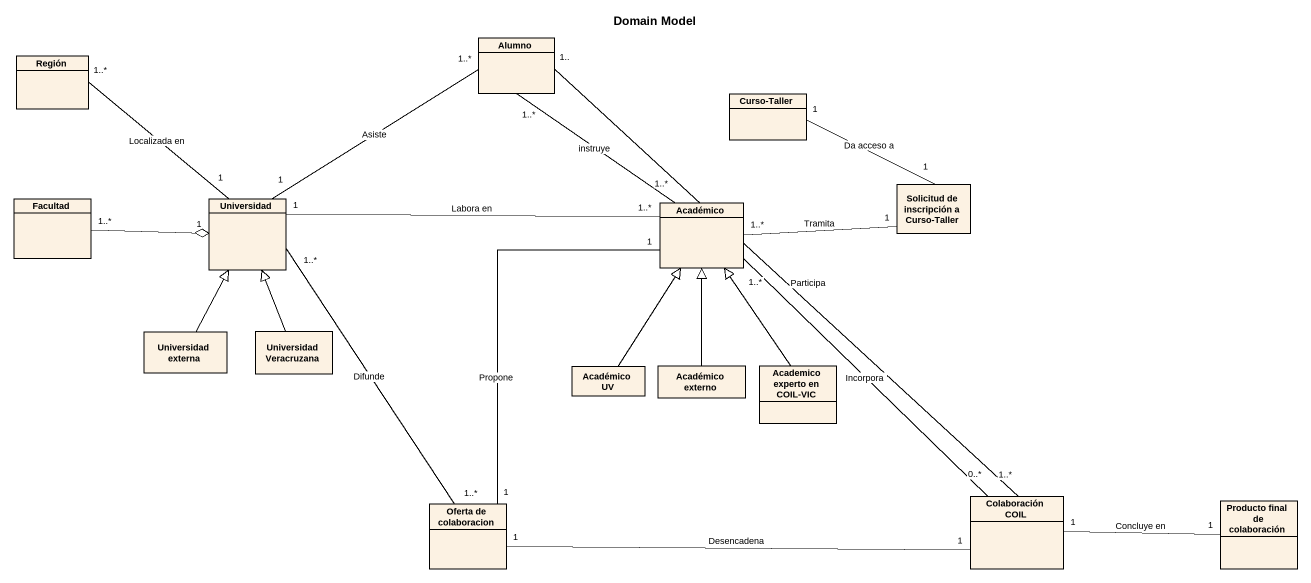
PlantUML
@startuml
title Domain Model
hide circle
hide empty members
class Región
class Alumno
class "Curso-Taller" as Curso_Taller
class "Solicitud de inscripción a Curso-Taller" as Solicitud_de_inscripción_a
class Facultad
class Universidad
class Académico
class "Universidad externa" as Universidad_externa
class "Universidad Veracruzana" as Universidad_Veracruzana
class "Académico UV" as Académico_UV
class "Académico externo" as Académico_externo
class "Academico experto en COIL-VIC" as Academico_experto_en_COIL
class "Oferta de colaboracion" as Oferta_de_colaboracion
class "Colaboración COIL" as Colaboración_COIL
class "Producto final de colaboración" as Producto_final_de
Alumno "1..*" -- "1" Universidad : Asiste
Alumno "1.." -- "1..*" Colaboración_COIL : Participa
Solicitud_de_inscripción_a "1" -left- "1" Curso_Taller : Da acceso a
Facultad "1..*" -right-o "1" Universidad
Universidad "1" -up- "1..*" Región : Localizada en
Universidad "1" -right- "1..*" Académico : Labora en
Universidad "1..*" -- "1..*" Oferta_de_colaboracion : Difunde
Académico "1..*" -up- "1..*" Alumno : instruye
Académico "1..*" -right- "1" Solicitud_de_inscripción_a : Tramita
Académico "1" -- "1" Oferta_de_colaboracion : Propone
Académico "1..*" -- "0..*" Colaboración_COIL : Incorpora
Universidad_externa -up-|> Universidad
Universidad_Veracruzana -up-|> Universidad
Académico_UV -up-|> Académico
Académico_externo -up-|> Académico
Academico_experto_en_COIL -up-|> Académico
Oferta_de_colaboracion "1" -right- "1" Colaboración_COIL : Desencadena
Colaboración_COIL "1" -right- "1" Producto_final_de : Concluye en
@enduml
